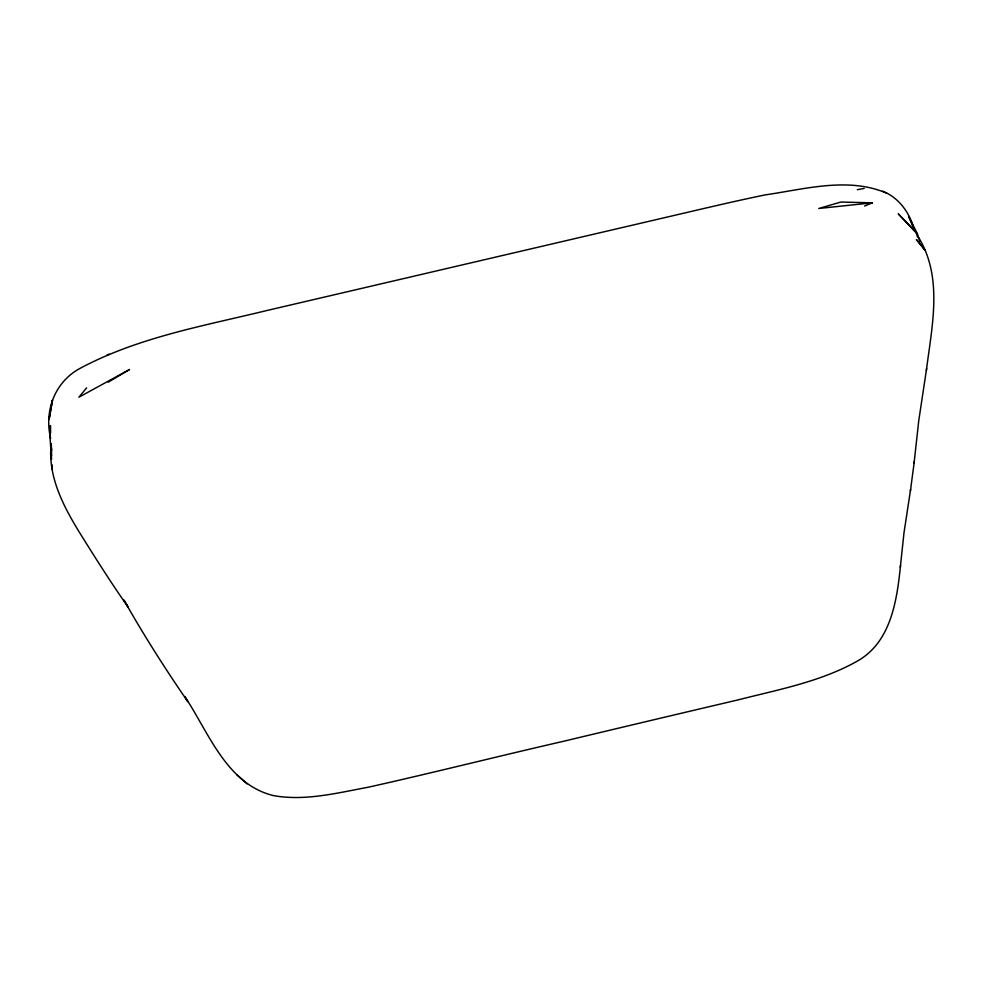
<?xml version="1.0" encoding="UTF-8"?>
<svg xmlns="http://www.w3.org/2000/svg" width="983" height="983" viewBox="0 0 983 983"><rect width="100%" height="100%" fill="white"/><g stroke="black" fill="none" stroke-linecap="round" stroke-linejoin="round"><path stroke-width="1.47" d="M900.539 565.471C896.914 600.404 891.151 641.555 857.962 660.748C820.952 681.784 778.376 689.587 737.557 700.019C679.474 713.646 621.428 727.408 563.419 741.317C498.197 756.222 433.331 772.712 368.023 787.272C337.071 792.986 304.927 801.317 273.372 795.579C226.582 784.065 208.789 732.605 184.792 696.529L187.864 701.727C165.181 668.747 143.592 634.957 123.956 600.06L127.987 606.941C110.944 582.587 95.056 557.459 79.34 532.233C63.133 505.717 47.43 475.735 51.251 443.579L51.632 455.793M914.337 461.31L910.381 491.168M900.305 567.314L904.016 532.614L910.639 489.251M914.079 463.263L918.724 420.835L926.637 368.465M926.367 370.505C931.933 325.975 943.397 277.034 918.024 236.51M86.639 387.855L78.886 397.218L129.547 369.51L108.191 382.19M886.813 193.27C848.624 176.584 804.684 189.191 765.352 194.867C733.441 201.404 701.776 209.023 670.05 216.395L266.872 310.517C203.616 325.951 138.222 337.28 80.262 368.256C54.802 381.846 43.977 410.808 50.649 438.455M106.864 355.182L109.138 354.077M864.61 206.037L872.4 202.817L840.87 202.056L818.765 208.482L872.4 202.817M857.323 189.694L864.18 188.417M882.427 191.107C898.02 197.165 909.115 211.628 913.416 227.515M236.989 774.837L247.052 783.881M914.313 230.231L908.599 216.235L917.483 234.003L898.401 213.975L917.483 234.003L919.867 241.904M916.131 232.418L917.36 236.792M51.73 450.263L50.969 444.402M51.595 459.184L49.961 437.005L50.428 425.578L50.637 432.815M51.878 465.18L52.05 469.518L51.902 464.947M51.497 405.315L49.15 419.25L52.455 400.081L51.497 405.315M923.393 247.986L916.365 239.533L925.089 250.346L923.393 247.986"/></g></svg>
